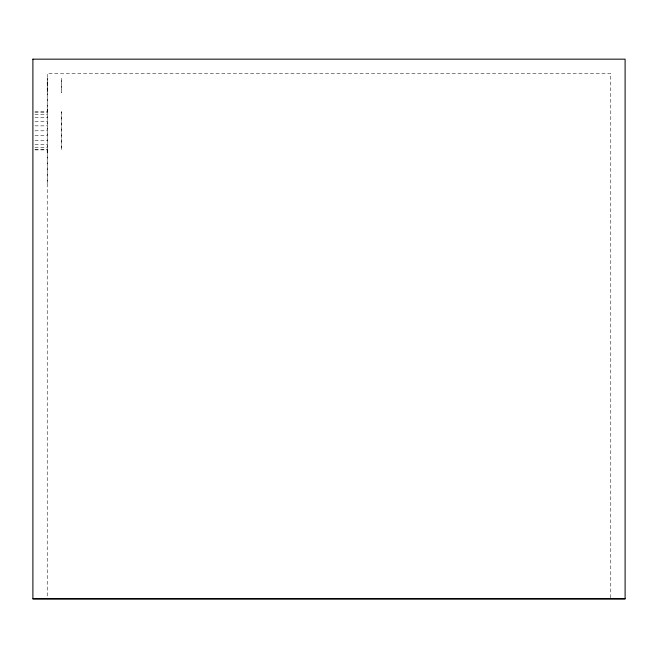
<?xml version="1.0" encoding="UTF-8"?>
<svg xmlns="http://www.w3.org/2000/svg" width="658" height="658" viewBox="0 0 658 658"><rect width="100%" height="100%" fill="white"/><g stroke="black" fill="none" stroke-linecap="round" stroke-linejoin="round"><path stroke-width="0.49" stroke-dasharray="3.29 2.47" d="M47.228 183.335L47.228 78.269L47.228 93.65M47.228 151.562L47.228 152.294L47.228 149.415M47.228 110.042L47.228 109.31L47.228 112.189M34.948 111.696L47.228 111.696M34.948 112.345L47.228 112.345M34.948 114.253L47.228 114.253M34.948 117.297L47.228 117.288M34.948 121.253L47.228 121.245M34.948 125.859L47.228 125.859M34.948 130.802L47.228 130.802M34.948 135.745L47.228 135.745M34.948 140.351L47.228 140.351M34.948 144.308L47.228 144.308M34.948 147.343L47.228 147.343M34.948 149.251L47.228 149.251M34.948 149.901L47.228 149.901M610.772 597.801L610.772 73.49L47.228 73.49L47.228 597.801M61.556 111.696L61.556 149.901L61.556 111.696M61.556 78.269L61.556 92.597L61.556 78.269"/><path stroke-width="0.99" d="M32.9 59.171L625.1 59.162L625.1 598.829L32.9 598.838L32.9 59.162M32.9 598.829L625.1 598.829"/></g></svg>
